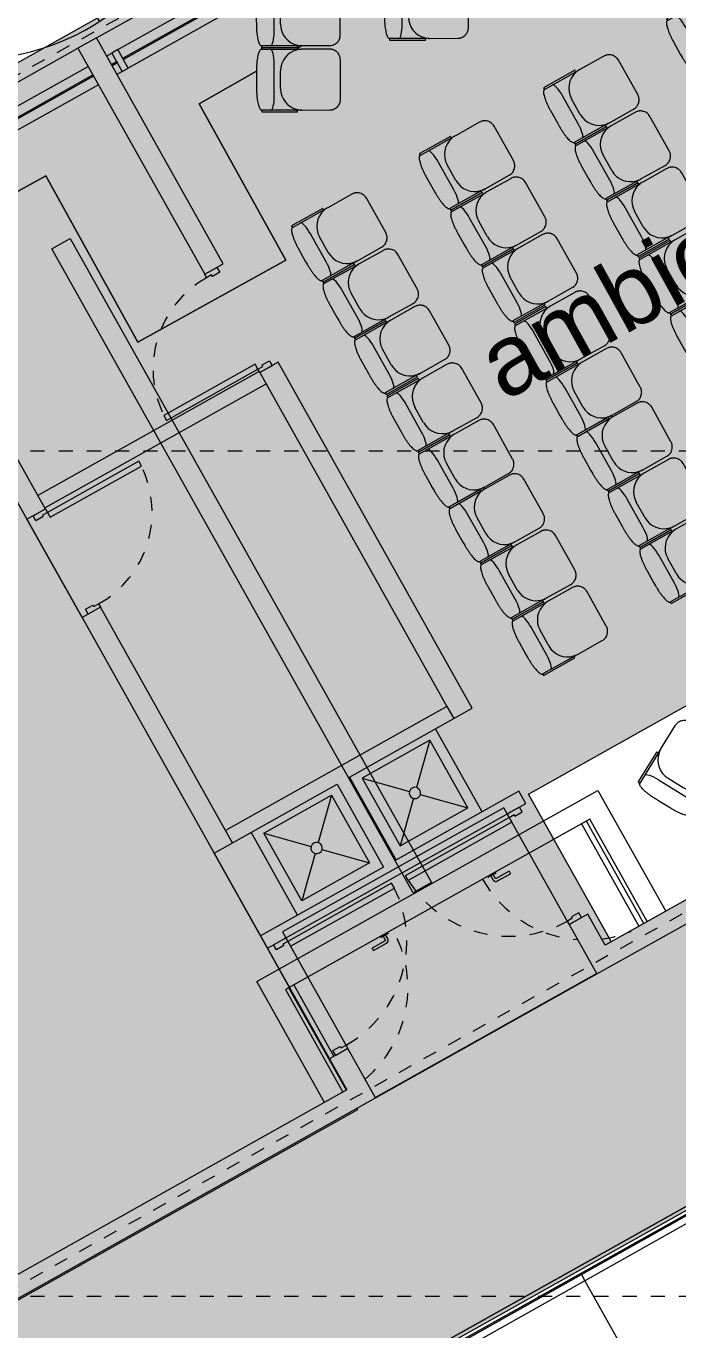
# Model space of a CAD drawing. Header units: metres. Extents: x -16.5 to 80.2, y 17.9 to 114.6.
# Drawn here: x 28.85 to 33.48, y 64.39 to 73.64 of the extents above; entities that cross this region are included whole.
import ezdxf

# ---------------------------------------------------------------- set-up
doc = ezdxf.new("R2010")
doc.units = ezdxf.units.M
doc.linetypes.add('LineaDiscontinua-1_5mm', pattern=[0.003, 0.0015, -0.0015])
doc.linetypes.add('LíneaDeRejilla', pattern=[0.021, 0.012, -0.003, 0.003, -0.003])
for name, color, linetype, lineweight in [('00_URB_HUELLA JARDÍN', 7, 'Continuous', 5), ('00_URB_ZONAS VERDES_NO CTA', 63, 'Continuous', 5), ('A-BRND', 11, 'Continuous', 5), ('A-DETL-3', 151, 'Continuous', 5), ('A-DETL-GENF', 92, 'Continuous', 5), ('A-MURO', 113, 'Continuous', 9), ('A-MURO-ACHU', 111, 'Continuous', 9), ('A-PISO', 51, 'Continuous', 9), ('A-PISO-RAMP', 51, 'Continuous', 5), ('A-PSAJ-ARBOL', 71, 'Continuous', 5), ('A-PUER', 31, 'Continuous', 5), ('A-PUER-MARC', 31, 'Continuous', 5), ('A-TEXT-NOTA', 2, 'Continuous', 5), ('A-VENT-CORT', 52, 'Continuous', 5), ('A-VENT-CORT-MARC', 51, 'Continuous', 5), ('A-WALL', 113, 'Continuous', 18), ('H-HID-APAR', 6, 'Continuous', 5), ('I-MOBI', 30, 'Continuous', 5), ('S-REJI', 1, 'Continuous', 5)]:
    doc.layers.add(name, color=color, linetype=linetype, lineweight=lineweight)
doc.styles.add('Arial_3', font='arial.ttf', dxfattribs={"height": 0.5})

# ---------------------------------------------------------------- blocks, each defined once
blk = doc.blocks.new('Puerta-Batiente-HojaLisa - 900x2200-V4-Nivel 2')
at = {"layer": 'A-PUER'}
for p, q in [((-0.422, -0.9077), (-0.422, -0.075)), ((-0.382, -0.075), (-0.382, -0.6562))]:
    blk.add_line(p, q, dxfattribs=at)
at = {"layer": 'A-PUER', "linetype": 'LineaDiscontinua-1_5mm'}
blk.add_arc((-0.422, -0.075), 0.844, 280.57322, 0, dxfattribs=at)
blk = doc.blocks.new('Manija-Horizontal-SinCerradura - 120-1041475-Nivel 2')
at = {"layer": 'A-PUER'}
for p, q in [((0.12, 0.008), (0.12, 0)), ((0.12, 0.008), (0.18, 0.008)), ((0.124, 0.008), (0.12, 0.008)), ((0.14, 0.038), (0.14, 0.008)), ((0.16, 0.008), (0.16, 0.038)), ((0.27, 0.063), (0.165, 0.063)), ((0.165, 0.043), (0.27, 0.043)), ((0.18, 0.008), (0.176, 0.008)), ((0.18, 0), (0.18, 0.008)), ((0.27, 0.063), (0.27, 0.043))]:
    blk.add_line(p, q, dxfattribs=at)
at = {"layer": 'A-PUER', "flags": 128}
for points in [[(0.165, 0.063), (0.164, 0.063), (0.163, 0.0629), (0.162, 0.0628), (0.161, 0.0627), (0.16, 0.0625), (0.1591, 0.0623), (0.1581, 0.062), (0.1571, 0.0617), (0.1562, 0.0614), (0.1553, 0.061), (0.1544, 0.0606), (0.1535, 0.0602), (0.1526, 0.0597), (0.1517, 0.0592), (0.1509, 0.0586), (0.1501, 0.0581), (0.1493, 0.0574), (0.1485, 0.0568), (0.1478, 0.0561), (0.1471, 0.0554), (0.1464, 0.0547), (0.1457, 0.0539), (0.1451, 0.0531), (0.1445, 0.0523), (0.144, 0.0515), (0.1434, 0.0507), (0.143, 0.0498), (0.1425, 0.0489), (0.1421, 0.048), (0.1417, 0.0471), (0.1414, 0.0461), (0.141, 0.0452), (0.1408, 0.0442), (0.1406, 0.0432), (0.1404, 0.0422), (0.1402, 0.0413), (0.1401, 0.0403), (0.14, 0.0393), (0.14, 0.0383), (0.14, 0.038)], [(0.16, 0.038), (0.16, 0.0382), (0.16, 0.0384), (0.16, 0.0386), (0.1601, 0.0388), (0.1601, 0.039), (0.1601, 0.0392), (0.1602, 0.0394), (0.1603, 0.0396), (0.1603, 0.0398), (0.1604, 0.0399), (0.1605, 0.0401), (0.1606, 0.0403), (0.1607, 0.0405), (0.1608, 0.0407), (0.1609, 0.0408), (0.161, 0.041), (0.1611, 0.0411), (0.1612, 0.0413), (0.1614, 0.0414), (0.1615, 0.0416), (0.1617, 0.0417), (0.1618, 0.0419), (0.162, 0.042), (0.1621, 0.0421), (0.1623, 0.0422), (0.1625, 0.0423), (0.1626, 0.0424), (0.1628, 0.0425), (0.163, 0.0426), (0.1632, 0.0427), (0.1634, 0.0427), (0.1636, 0.0428), (0.1638, 0.0428), (0.164, 0.0429), (0.1642, 0.0429), (0.1643, 0.043), (0.1645, 0.043), (0.1647, 0.043), (0.1649, 0.043), (0.165, 0.043)]]:
    blk.add_lwpolyline(points, dxfattribs=at)
blk = doc.blocks.new('Puerta-Batiente-HojaLisa - 900x2200-V5-Nivel 2')
at = {"layer": 'A-PUER'}
for p, q in [((-0.422, 0.9077), (-0.422, 0.075)), ((-0.382, 0.075), (-0.382, 0.9077))]:
    blk.add_line(p, q, dxfattribs=at)
at = {"layer": 'A-PUER', "linetype": 'LineaDiscontinua-1_5mm'}
for start, end in [(67.9593, 82.76078), (360, 56.35001)]:
    blk.add_arc((-0.422, 0.075), 0.844, start, end, dxfattribs=at)
blk = doc.blocks.new('Manija-Horizontal-SinCerradura - 120-1041476-Nivel 2')
at = {"layer": 'A-PUER'}
for p, q in [((0.12, 0), (0.12, -0.008)), ((0.18, -0.008), (0.18, 0)), ((0.12, -0.008), (0.124, -0.008)), ((0.18, -0.008), (0.12, -0.008)), ((0.14, -0.008), (0.14, -0.038)), ((0.16, -0.038), (0.16, -0.008)), ((0.27, -0.043), (0.165, -0.043)), ((0.165, -0.063), (0.27, -0.063)), ((0.176, -0.008), (0.18, -0.008)), ((0.27, -0.043), (0.27, -0.063))]:
    blk.add_line(p, q, dxfattribs=at)
at = {"layer": 'A-PUER', "flags": 128}
for points in [[(0.14, -0.038), (0.14, -0.039), (0.1401, -0.04), (0.1402, -0.041), (0.1403, -0.042), (0.1405, -0.043), (0.1407, -0.0439), (0.141, -0.0449), (0.1413, -0.0459), (0.1416, -0.0468), (0.142, -0.0477), (0.1424, -0.0486), (0.1428, -0.0495), (0.1433, -0.0504), (0.1438, -0.0513), (0.1444, -0.0521), (0.1449, -0.0529), (0.1456, -0.0537), (0.1462, -0.0545), (0.1469, -0.0552), (0.1476, -0.0559), (0.1483, -0.0566), (0.1491, -0.0573), (0.1499, -0.0579), (0.1507, -0.0585), (0.1515, -0.059), (0.1523, -0.0596), (0.1532, -0.06), (0.1541, -0.0605), (0.155, -0.0609), (0.1559, -0.0613), (0.1569, -0.0616), (0.1578, -0.062), (0.1588, -0.0622), (0.1598, -0.0624), (0.1608, -0.0626), (0.1617, -0.0628), (0.1627, -0.0629), (0.1637, -0.063), (0.1647, -0.063), (0.165, -0.063)], [(0.165, -0.043), (0.1648, -0.043), (0.1646, -0.043), (0.1644, -0.043), (0.1642, -0.0429), (0.164, -0.0429), (0.1638, -0.0429), (0.1636, -0.0428), (0.1634, -0.0427), (0.1632, -0.0427), (0.1631, -0.0426), (0.1629, -0.0425), (0.1627, -0.0424), (0.1625, -0.0423), (0.1623, -0.0422), (0.1622, -0.0421), (0.162, -0.042), (0.1619, -0.0419), (0.1617, -0.0418), (0.1616, -0.0416), (0.1614, -0.0415), (0.1613, -0.0413), (0.1611, -0.0412), (0.161, -0.041), (0.1609, -0.0409), (0.1608, -0.0407), (0.1607, -0.0405), (0.1606, -0.0404), (0.1605, -0.0402), (0.1604, -0.04), (0.1603, -0.0398), (0.1603, -0.0396), (0.1602, -0.0394), (0.1602, -0.0392), (0.1601, -0.039), (0.1601, -0.0388), (0.16, -0.0387), (0.16, -0.0385), (0.16, -0.0383), (0.16, -0.0381), (0.16, -0.038)]]:
    blk.add_lwpolyline(points, dxfattribs=at)
blk = doc.blocks.new('Panel de sistema - Vidrio-10-V8-Nivel 2')
at = {"layer": 'A-VENT-CORT'}
for p, q in [((-0.475, 0.005), (0.2821, 0.005)), ((-0.475, 0.005), (-0.475, -0.005)), ((0.4321, 0.005), (0.475, 0.005)), ((0.475, 0.005), (0.475, -0.005)), ((0.2821, -0.005), (-0.475, -0.005)), ((0.475, -0.005), (0.4321, -0.005))]:
    blk.add_line(p, q, dxfattribs=at)
blk = doc.blocks.new('Panel de sistema - Vidrio-10-1633759-Nivel 2')
at = {"layer": 'A-VENT-CORT'}
for p, q in [((-0.475, 0.005), (0.475, 0.005)), ((-0.475, 0.005), (-0.475, -0.005)), ((0.475, 0.005), (0.475, -0.005)), ((0.475, -0.005), (-0.475, -0.005))]:
    blk.add_line(p, q, dxfattribs=at)
blk = doc.blocks.new('Montante rectangular - 50x150-1633745-Nivel 2')
at = {"layer": 'A-VENT-CORT-MARC'}
for p, q in [((-0.025, -0.075), (-0.025, 0.075)), ((-0.025, 0.075), (0.025, 0.075)), ((0.025, 0.075), (0.025, -0.075)), ((0.025, -0.075), (-0.025, -0.075))]:
    blk.add_line(p, q, dxfattribs=at)
blk = doc.blocks.new('Montante rectangular - 50x150-V57-Nivel 2')
at = {"layer": 'A-VENT-CORT-MARC'}
for p, q in [((32.1207, 74.9409), (32.9493, 75.4055)), ((33.0227, 75.2747), (32.1941, 74.8101))]:
    blk.add_line(p, q, dxfattribs=at)
blk = doc.blocks.new('Montante rectangular - 50x150-V58-Nivel 2')
at = {"layer": 'A-VENT-CORT-MARC'}
for p, q in [((29.423, 73.4282), (29.4604, 73.4491)), ((28.6318, 72.9845), (29.2922, 73.3548)), ((29.5338, 73.3183), (29.4964, 73.2973)), ((29.3656, 73.2239), (28.7052, 72.8536))]:
    blk.add_line(p, q, dxfattribs=at)
blk = doc.blocks.new('M_Seating-Auditorium - 457 x 610mm-1699441-Nivel 2')
at = {"layer": 'I-MOBI'}
for p, q in [((0.3004, 0.4947), (0.021, 0.4947)), ((-0.0552, 0.4188), (-0.0552, 0.2222)), ((0.3766, 0.2222), (0.3766, 0.4188)), ((-0.0517, 0.1899), (-0.0679, 0.1899)), ((-0.0679, 0.1899), (-0.0679, -0.0649)), ((-0.0552, -0.0641), (-0.0552, 0.2153)), ((0.3893, 0.1899), (0.3731, 0.1899)), ((0.3766, 0.2153), (0.3766, -0.0641)), ((0.3893, -0.0647), (0.3893, 0.1899)), ((0.275, 0.0249), (0.0464, 0.0249)), ((0.2242, 0.0703), (0.0972, 0.0703)), ((-0.0679, -0.0649), (-0.0551, -0.0649)), ((0.3766, -0.0647), (0.3893, -0.0647)), ((0.0972, -0.1011), (0.1972, -0.1011)), ((0.1972, -0.1011), (0.2242, -0.1007))]:
    blk.add_line(p, q, dxfattribs=at)
for centre, major_axis, ratio, start_param, end_param in [((0.0972, 0.2222), (-0.1524, 0), 0.996195, 0.209748, 1.570796), ((0.2242, 0.2222), (0.1524, 0), 0.996195, 4.712389, 6.067787), ((0.0464, 0.0009), (0.1016, 0), 0.236052, 1.570796, 3.141593), ((0.275, 0.0009), (0.1016, 0), 0.236052, 0, 1.570796)]:
    blk.add_ellipse(centre, major_axis=major_axis, ratio=ratio, start_param=start_param, end_param=end_param, dxfattribs=at)
for points, knots in [([(0.021, 0.4947), (0.0152, 0.4947), (0.0068, 0.4937), (-0.0042, 0.4906), (-0.0147, 0.4862), (-0.0269, 0.4786), (-0.0365, 0.469), (-0.0424, 0.461), (-0.0458, 0.4555), (-0.0486, 0.4498), (-0.051, 0.4439), (-0.0529, 0.4377), (-0.0546, 0.4295), (-0.0552, 0.4231), (-0.0552, 0.4188)], [0, 0, 0, 0, 0.142857, 0.214286, 0.285714, 0.428571, 0.571429, 0.625, 0.678571, 0.732143, 0.785714, 0.839286, 0.892857, 1, 1, 1, 1]), ([(0.3766, 0.4188), (0.3766, 0.4245), (0.3757, 0.4329), (0.3725, 0.4439), (0.3681, 0.4544), (0.3605, 0.4665), (0.3509, 0.4761), (0.3428, 0.4819), (0.3373, 0.4853), (0.3316, 0.4881), (0.3256, 0.4905), (0.3195, 0.4924), (0.3112, 0.4941), (0.3048, 0.4947), (0.3004, 0.4947)], [0, 0, 0, 0, 0.142857, 0.214286, 0.285714, 0.428571, 0.571429, 0.625, 0.678571, 0.732143, 0.785714, 0.839286, 0.892857, 1, 1, 1, 1]), ([(0.2242, -0.1007), (0.2322, -0.1007), (0.2481, -0.1004), (0.2715, -0.0991), (0.2937, -0.0969), (0.321, -0.093), (0.3495, -0.0863), (0.3678, -0.0778), (0.3753, -0.0704), (0.3766, -0.0666), (0.3766, -0.0647)], [0, 0, 0, 0, 0.1, 0.2, 0.3, 0.4, 0.6, 0.8, 0.9, 1, 1, 1, 1])]:
    blk.add_open_spline(points, degree=3, knots=knots, dxfattribs=at)
for points in [[(-0.0552, 0.2222), (-0.0552, 0.2167), (-0.0546, 0.2059), (-0.0528, 0.1952), (-0.0517, 0.1899)], [(0.3731, 0.1899), (0.3743, 0.1952), (0.376, 0.2059), (0.3766, 0.2167), (0.3766, 0.2222)], [(-0.0551, -0.0649), (-0.0551, -0.0668), (-0.0539, -0.0705), (-0.0483, -0.0761), (-0.0391, -0.0814), (-0.0265, -0.0863), (-0.0109, -0.0906), (0.0073, -0.0943), (0.0278, -0.0973), (0.05, -0.0995), (0.0733, -0.1008), (0.0892, -0.1011), (0.0972, -0.1011)]]:
    blk.add_open_spline(points, degree=3, dxfattribs=at)
blk = doc.blocks.new('M_Seating-Auditorium - 457 x 610mm-V64-Nivel 2')
at = {"layer": 'I-MOBI'}
for p, q in [((0.3004, 0.4947), (0.021, 0.4947)), ((-0.0552, 0.4188), (-0.0552, 0.2222)), ((0.3766, 0.2222), (0.3766, 0.4188)), ((-0.0517, 0.1899), (-0.0679, 0.1899)), ((-0.0679, 0.1899), (-0.0679, -0.0649)), ((-0.0552, -0.0641), (-0.0552, 0.2153)), ((0.3893, 0.1899), (0.3731, 0.1899)), ((0.3766, 0.2153), (0.3766, -0.0641)), ((0.3893, -0.0647), (0.3893, 0.1899)), ((0.275, 0.0249), (0.0464, 0.0249)), ((0.2242, 0.0703), (0.0972, 0.0703)), ((-0.0679, -0.0649), (-0.0551, -0.0649)), ((0.3766, -0.0647), (0.3893, -0.0647)), ((0.0972, -0.1011), (0.1972, -0.1011)), ((0.1972, -0.1011), (0.2242, -0.1007))]:
    blk.add_line(p, q, dxfattribs=at)
for centre, major_axis, ratio, start_param, end_param in [((0.0972, 0.2222), (-0.1524, 0), 0.996195, 0.209748, 1.570796), ((0.2242, 0.2222), (0.1524, 0), 0.996195, 4.712389, 6.067787), ((0.0464, 0.0009), (0.1016, 0), 0.236052, 1.570796, 3.141593), ((0.275, 0.0009), (0.1016, 0), 0.236052, 0, 1.570796)]:
    blk.add_ellipse(centre, major_axis=major_axis, ratio=ratio, start_param=start_param, end_param=end_param, dxfattribs=at)
for points, knots in [([(0.021, 0.4947), (0.0152, 0.4947), (0.0068, 0.4937), (-0.0042, 0.4906), (-0.0147, 0.4862), (-0.0269, 0.4786), (-0.0365, 0.469), (-0.0424, 0.461), (-0.0458, 0.4555), (-0.0486, 0.4498), (-0.051, 0.4439), (-0.0529, 0.4377), (-0.0546, 0.4295), (-0.0552, 0.4231), (-0.0552, 0.4188)], [0, 0, 0, 0, 0.142857, 0.214286, 0.285714, 0.428571, 0.571429, 0.625, 0.678571, 0.732143, 0.785714, 0.839286, 0.892857, 1, 1, 1, 1]), ([(0.3766, 0.4188), (0.3766, 0.4245), (0.3757, 0.4329), (0.3725, 0.4439), (0.3681, 0.4544), (0.3605, 0.4665), (0.3509, 0.4761), (0.3428, 0.4819), (0.3373, 0.4853), (0.3316, 0.4881), (0.3256, 0.4905), (0.3195, 0.4924), (0.3112, 0.4941), (0.3048, 0.4947), (0.3004, 0.4947)], [0, 0, 0, 0, 0.142857, 0.214286, 0.285714, 0.428571, 0.571429, 0.625, 0.678571, 0.732143, 0.785714, 0.839286, 0.892857, 1, 1, 1, 1]), ([(-0.0532, -0.0705), (-0.052, -0.0724), (-0.0483, -0.0761), (-0.0391, -0.0814), (-0.0265, -0.0863), (-0.0109, -0.0906), (0.0073, -0.0943), (0.0278, -0.0973), (0.05, -0.0995), (0.0733, -0.1008), (0.0892, -0.1011), (0.0972, -0.1011)], [0.1000269, 0.1000269, 0.1000269, 0.1000269, 0.2, 0.3, 0.4, 0.5, 0.6, 0.7, 0.8, 0.9, 1, 1, 1, 1]), ([(0.2242, -0.1007), (0.2322, -0.1007), (0.2481, -0.1004), (0.2715, -0.0991), (0.2937, -0.0969), (0.321, -0.093), (0.3495, -0.0863), (0.3678, -0.0778), (0.3753, -0.0704), (0.3766, -0.0666), (0.3766, -0.0647)], [0, 0, 0, 0, 0.1, 0.2, 0.3, 0.4, 0.6, 0.8, 0.9, 1, 1, 1, 1])]:
    blk.add_open_spline(points, degree=3, knots=knots, dxfattribs=at)
for points in [[(-0.0552, 0.2222), (-0.0552, 0.2167), (-0.0546, 0.2059), (-0.0528, 0.1952), (-0.0517, 0.1899)], [(0.3731, 0.1899), (0.3743, 0.1952), (0.376, 0.2059), (0.3766, 0.2167), (0.3766, 0.2222)], [(-0.0551, -0.0649), (-0.0551, -0.0668), (-0.0545, -0.0687), (-0.0532, -0.0705)]]:
    blk.add_open_spline(points, degree=3, dxfattribs=at)
blk = doc.blocks.new('M_Seating-Auditorium - 457 x 610mm-V65-Nivel 2')
at = {"layer": 'I-MOBI'}
for p, q in [((0.3004, 0.4947), (0.021, 0.4947)), ((-0.0552, 0.4188), (-0.0552, 0.2222)), ((0.3766, 0.2222), (0.3766, 0.4188)), ((-0.0517, 0.1899), (-0.0679, 0.1899)), ((-0.0679, 0.1899), (-0.0679, 0.0674)), ((-0.0552, 0.0446), (-0.0552, 0.2153)), ((0.3893, 0.1899), (0.3731, 0.1899)), ((0.3766, 0.2153), (0.3766, -0.0641)), ((0.3893, -0.0647), (0.3893, 0.1899)), ((0.275, 0.0249), (0.0464, 0.0249)), ((0.2242, 0.0703), (0.0972, 0.0703)), ((0.3766, -0.0647), (0.3893, -0.0647)), ((0.0972, -0.1011), (0.1972, -0.1011)), ((0.1972, -0.1011), (0.2242, -0.1007))]:
    blk.add_line(p, q, dxfattribs=at)
for centre, major_axis, ratio, start_param, end_param in [((0.0972, 0.2222), (-0.1524, 0), 0.996195, 0.209748, 1.570796), ((0.2242, 0.2222), (0.1524, 0), 0.996195, 4.712389, 6.067787), ((0.0464, 0.0009), (0.1016, 0), 0.236052, 1.570796, 2.567619), ((0.275, 0.0009), (0.1016, 0), 0.236052, 0, 1.570796)]:
    blk.add_ellipse(centre, major_axis=major_axis, ratio=ratio, start_param=start_param, end_param=end_param, dxfattribs=at)
for points, knots in [([(0.021, 0.4947), (0.0152, 0.4947), (0.0068, 0.4937), (-0.0042, 0.4906), (-0.0147, 0.4862), (-0.0269, 0.4786), (-0.0365, 0.469), (-0.0424, 0.461), (-0.0458, 0.4555), (-0.0486, 0.4498), (-0.051, 0.4439), (-0.0529, 0.4377), (-0.0546, 0.4295), (-0.0552, 0.4231), (-0.0552, 0.4188)], [0, 0, 0, 0, 0.142857, 0.214286, 0.285714, 0.428571, 0.571429, 0.625, 0.678571, 0.732143, 0.785714, 0.839286, 0.892857, 1, 1, 1, 1]), ([(0.3766, 0.4188), (0.3766, 0.4245), (0.3757, 0.4329), (0.3725, 0.4439), (0.3681, 0.4544), (0.3605, 0.4665), (0.3509, 0.4761), (0.3428, 0.4819), (0.3373, 0.4853), (0.3316, 0.4881), (0.3256, 0.4905), (0.3195, 0.4924), (0.3112, 0.4941), (0.3048, 0.4947), (0.3004, 0.4947)], [0, 0, 0, 0, 0.142857, 0.214286, 0.285714, 0.428571, 0.571429, 0.625, 0.678571, 0.732143, 0.785714, 0.839286, 0.892857, 1, 1, 1, 1]), ([(0.2242, -0.1007), (0.2322, -0.1007), (0.2481, -0.1004), (0.2715, -0.0991), (0.2937, -0.0969), (0.321, -0.093), (0.3495, -0.0863), (0.3678, -0.0778), (0.3753, -0.0704), (0.3766, -0.0666), (0.3766, -0.0647)], [0, 0, 0, 0, 0.1, 0.2, 0.3, 0.4, 0.6, 0.8, 0.9, 1, 1, 1, 1]), ([(0.0233, -0.0965), (0.0249, -0.0968), (0.0335, -0.0978), (0.05, -0.0995), (0.0733, -0.1008), (0.0892, -0.1011), (0.0972, -0.1011)], [0.6773061, 0.6773061, 0.6773061, 0.6773061, 0.7, 0.8, 0.9, 1, 1, 1, 1])]:
    blk.add_open_spline(points, degree=3, knots=knots, dxfattribs=at)
for points in [[(-0.0552, 0.2222), (-0.0552, 0.2167), (-0.0546, 0.2059), (-0.0528, 0.1952), (-0.0517, 0.1899)], [(0.3731, 0.1899), (0.3743, 0.1952), (0.376, 0.2059), (0.3766, 0.2167), (0.3766, 0.2222)]]:
    blk.add_open_spline(points, degree=3, dxfattribs=at)
blk = doc.blocks.new('M_Seating-Auditorium - 457 x 610mm-1736665-Nivel 2')
at = {"layer": 'I-MOBI'}
for p, q in [((0.0972, 0.1011), (0.1972, 0.1011)), ((0.1972, 0.1011), (0.2242, 0.1007)), ((-0.0679, 0.0649), (-0.0551, 0.0649)), ((-0.0679, -0.1899), (-0.0679, 0.0649)), ((-0.0552, 0.0641), (-0.0552, -0.2153)), ((0.3766, 0.0647), (0.3893, 0.0647)), ((0.3766, -0.2153), (0.3766, 0.0641)), ((0.3893, 0.0647), (0.3893, -0.1899)), ((0.275, -0.0249), (0.0464, -0.0249)), ((0.2242, -0.0703), (0.0972, -0.0703)), ((-0.0517, -0.1899), (-0.0679, -0.1899)), ((-0.0552, -0.4188), (-0.0552, -0.2222)), ((0.3893, -0.1899), (0.3731, -0.1899)), ((0.3766, -0.2222), (0.3766, -0.4188)), ((0.3004, -0.4947), (0.021, -0.4947))]:
    blk.add_line(p, q, dxfattribs=at)
for centre, major_axis, ratio, start_param, end_param in [((0.0464, -0.0009), (-0.1016, 0), 0.236052, 0, 1.570796), ((0.0972, -0.2222), (0.1524, 0), 0.996195, 1.570796, 2.931845), ((0.2242, -0.2222), (0.1524, 0), 0.996195, 0.215398, 1.570796), ((0.275, -0.0009), (-0.1016, 0), 0.236052, 1.570796, 3.141593)]:
    blk.add_ellipse(centre, major_axis=major_axis, ratio=ratio, start_param=start_param, end_param=end_param, dxfattribs=at)
for points, knots in [([(-0.0551, 0.0649), (-0.0551, 0.0668), (-0.0539, 0.0705), (-0.0464, 0.078), (-0.0281, 0.0865), (0.0005, 0.0933), (0.0278, 0.0973), (0.05, 0.0995), (0.0733, 0.1008), (0.0892, 0.1011), (0.0972, 0.1011)], [-1, -1, -1, -1, -0.9, -0.8, -0.6, -0.4, -0.3, -0.2, -0.1, 0, 0, 0, 0]), ([(0.021, -0.4947), (0.0167, -0.4947), (0.0103, -0.4941), (0.002, -0.4924), (-0.0042, -0.4905), (-0.0102, -0.4881), (-0.0158, -0.4853), (-0.0214, -0.4819), (-0.0294, -0.4761), (-0.0391, -0.4665), (-0.0467, -0.4544), (-0.051, -0.4439), (-0.0542, -0.4329), (-0.0552, -0.4245), (-0.0552, -0.4188)], [-1, -1, -1, -1, -0.892857, -0.839286, -0.785714, -0.732143, -0.678571, -0.625, -0.571429, -0.428571, -0.285714, -0.214286, -0.142857, 0, 0, 0, 0]), ([(0.3766, -0.4188), (0.3766, -0.4231), (0.3761, -0.4295), (0.3743, -0.4377), (0.3724, -0.4439), (0.3701, -0.4498), (0.3672, -0.4555), (0.3638, -0.461), (0.358, -0.469), (0.3483, -0.4786), (0.3362, -0.4862), (0.3256, -0.4906), (0.3147, -0.4937), (0.3062, -0.4947), (0.3004, -0.4947)], [-1, -1, -1, -1, -0.892857, -0.839286, -0.785714, -0.732143, -0.678571, -0.625, -0.571429, -0.428571, -0.285714, -0.214286, -0.142857, 0, 0, 0, 0])]:
    blk.add_open_spline(points, degree=3, knots=knots, dxfattribs=at)
for points in [[(0.2242, 0.1007), (0.2322, 0.1007), (0.2481, 0.1004), (0.2715, 0.0991), (0.2937, 0.0969), (0.3141, 0.094), (0.3324, 0.0903), (0.348, 0.086), (0.3605, 0.0812), (0.3697, 0.0759), (0.3753, 0.0704), (0.3766, 0.0666), (0.3766, 0.0647)], [(-0.0552, -0.2222), (-0.0552, -0.2167), (-0.0546, -0.2059), (-0.0528, -0.1952), (-0.0517, -0.1899)], [(0.3731, -0.1899), (0.3743, -0.1952), (0.376, -0.2059), (0.3766, -0.2167), (0.3766, -0.2222)]]:
    blk.add_open_spline(points, degree=3, dxfattribs=at)
blk = doc.blocks.new('DISPOSICIÓN URBANA JARDIN_dwg-1215257-Nivel 2')
at = {"layer": '00_URB_HUELLA JARDÍN', "color": 253}
blk.add_line((61.7483, 97.9718), (61.7304, 97.9409), dxfattribs=at)
at = {"layer": '00_URB_HUELLA JARDÍN', "color": 253, "flags": 128}
blk.add_lwpolyline([(61.5632, 97.6518), (61.3299, 97.2484), (62.4226, 96.6011), (61.811, 95.5687), (60.6495, 96.2567), (60.0588, 95.2596)], dxfattribs=at)
at = {"layer": '00_URB_ZONAS VERDES_NO CTA', "color": 254}
blk.add_line((61.7304, 97.9409), (61.7483, 97.9718), dxfattribs=at)
at = {"layer": '00_URB_ZONAS VERDES_NO CTA', "color": 254, "flags": 128}
blk.add_lwpolyline([(60.0588, 95.2596), (60.6495, 96.2567), (61.811, 95.5687), (62.4226, 96.6011), (61.3299, 97.2484), (61.5632, 97.6518)], dxfattribs=at)
blk = doc.blocks.new('Top Rail Type - Top Rail_Internal_-1126757-Nivel 2')
at = {"layer": 'A-BRND'}
for p, q in [((19.8896, 57.6169), (47.9623, 73.3526)), ((47.9431, 73.2846), (20.0811, 57.6669))]:
    blk.add_line(p, q, dxfattribs=at)
blk = doc.blocks.new('Top Rail Type - Top Rail_Internal_-V84-Nivel 2')
at = {"layer": 'A-BRND'}
for p, q in [((47.9623, 73.3526), (19.8896, 57.6169)), ((47.9431, 73.2846), (20.0811, 57.6669))]:
    blk.add_line(p, q, dxfattribs=at)
blk = doc.blocks.new('Puerta-Batiente-HojaLisa - 900x2200-V88-Nivel 2')
at = {"layer": 'A-PUER'}
for p, q in [((-0.382, 0.919), (-0.422, 0.919)), ((-0.422, 0.919), (-0.422, 0.075)), ((-0.382, 0.075), (-0.382, 0.919)), ((-0.422, 0.075), (-0.382, 0.075))]:
    blk.add_line(p, q, dxfattribs=at)
at = {"layer": 'A-PUER', "linetype": 'LineaDiscontinua-1_5mm'}
blk.add_arc((-0.422, 0.075), 0.844, 360, 87.28354, dxfattribs=at)
at = {"layer": 'A-PUER-MARC', "lineweight": 9}
for p, q in [((-0.45, -0.025), (-0.45, 0.075)), ((-0.45, 0.075), (-0.422, 0.075)), ((-0.422, 0.075), (-0.422, 0.035)), ((-0.422, 0.035), (-0.41, 0.035)), ((-0.41, 0.035), (-0.41, -0.025)), ((0.41, 0.035), (0.422, 0.035)), ((0.41, -0.025), (0.41, 0.035)), ((0.422, 0.035), (0.422, 0.075)), ((0.422, 0.075), (0.45, 0.075)), ((0.45, 0.075), (0.45, -0.025)), ((-0.41, -0.025), (-0.45, -0.025)), ((0.45, -0.025), (0.41, -0.025))]:
    blk.add_line(p, q, dxfattribs=at)
blk = doc.blocks.new('Puerta-Batiente-HojaLisa - 900x2200-V89-Nivel 2')
at = {"layer": 'A-PUER'}
for p, q in [((-0.422, -0.919), (-0.422, -0.075)), ((-0.422, -0.075), (-0.382, -0.075)), ((-0.382, -0.075), (-0.382, -0.919)), ((-0.382, -0.919), (-0.422, -0.919))]:
    blk.add_line(p, q, dxfattribs=at)
at = {"layer": 'A-PUER', "linetype": 'LineaDiscontinua-1_5mm'}
blk.add_arc((-0.422, -0.075), 0.844, 272.71646, 0, dxfattribs=at)
at = {"layer": 'A-PUER-MARC', "lineweight": 9}
for p, q in [((-0.41, 0.025), (-0.45, 0.025)), ((-0.45, 0.025), (-0.45, -0.075)), ((-0.41, -0.035), (-0.41, 0.025)), ((0.45, 0.025), (0.41, 0.025)), ((0.41, 0.025), (0.41, -0.035)), ((0.45, -0.075), (0.45, 0.025)), ((-0.45, -0.075), (-0.422, -0.075)), ((-0.422, -0.075), (-0.422, -0.035)), ((-0.422, -0.035), (-0.41, -0.035)), ((0.41, -0.035), (0.422, -0.035)), ((0.422, -0.035), (0.422, -0.075)), ((0.422, -0.075), (0.45, -0.075))]:
    blk.add_line(p, q, dxfattribs=at)
blk = doc.blocks.new('Puerta-Batiente-HojaLisa - 800x2200-V90-Nivel 2')
at = {"layer": 'A-PUER'}
for p, q in [((-0.332, 0.819), (-0.372, 0.819)), ((-0.372, 0.819), (-0.372, 0.075)), ((-0.332, 0.075), (-0.332, 0.819)), ((-0.372, 0.075), (-0.332, 0.075))]:
    blk.add_line(p, q, dxfattribs=at)
at = {"layer": 'A-PUER', "linetype": 'LineaDiscontinua-1_5mm'}
blk.add_arc((-0.372, 0.075), 0.744, 360, 86.9181, dxfattribs=at)
at = {"layer": 'A-PUER-MARC', "lineweight": 9}
for p, q in [((-0.4, -0.025), (-0.4, 0.075)), ((-0.4, 0.075), (-0.372, 0.075)), ((-0.372, 0.075), (-0.372, 0.035)), ((-0.372, 0.035), (-0.36, 0.035)), ((-0.36, 0.035), (-0.36, -0.025)), ((0.36, 0.035), (0.372, 0.035)), ((0.36, -0.025), (0.36, 0.035)), ((0.372, 0.035), (0.372, 0.075)), ((0.372, 0.075), (0.4, 0.075)), ((0.4, 0.075), (0.4, -0.025)), ((-0.36, -0.025), (-0.4, -0.025)), ((0.4, -0.025), (0.36, -0.025))]:
    blk.add_line(p, q, dxfattribs=at)
blk = doc.blocks.new('M_RPC Tree - Deciduous - Scarlet Oak - 6 mts-V99-Nivel 2')
at = {"layer": 'A-PSAJ-ARBOL'}
for q in [(-0.2391, 1.6695), (-0.5395, 1.5979), (0.6341, 1.5628), (-0.8483, 1.4577), (1.0322, 1.3338), (-1.3227, 1.0464), (-1.4088, 0.9271), (1.5855, 0.5751), (1.6727, 0.2154), (-1.6152, -0.4853), (-1.2773, -1.1013), (-1.1555, -1.2285), (-0.2396, -1.6694), (0.9105, -1.4196), (1.1293, -1.2526), (1.5873, -0.5699)]:
    blk.add_line((0, 0), q, dxfattribs=at)
for start, end in [(360, 180), (180, 360)]:
    blk.add_arc((0, 0), 1.6865, start, end, dxfattribs=at)
blk = doc.blocks.new('M_Shower Stall-2D - Poceta aseol-2D 70_70-V138-Nivel 2')
at = {"layer": 'H-HID-APAR'}
for p, q in [((0, 0), (0, 0.6748)), ((0.075, 0.625), (0.3211, 0.3789)), ((0.075, 0.075), (0.075, 0.625)), ((0.075, 0.625), (0.625, 0.625)), ((0.625, 0.625), (0.3789, 0.3789)), ((0.625, 0.625), (0.625, 0.075)), ((0.3224, 0.3224), (0.075, 0.075)), ((0.3776, 0.3224), (0.625, 0.075)), ((0.625, 0.075), (0.075, 0.075))]:
    blk.add_line(p, q, dxfattribs=at)
for start, end in [(360, 180), (180, 360)]:
    blk.add_arc((0.35, 0.35), 0.04, start, end, dxfattribs=at)
blk = doc.blocks.new('M_Shower Stall-2D - Poceta aseol-2D 70_70-V139-Nivel 2')
at = {"layer": 'H-HID-APAR'}
for p, q in [((0, 0), (0, -0.6748)), ((0.7, -0.6749), (0.7, 0)), ((0.3224, -0.3224), (0.075, -0.075)), ((0.625, -0.075), (0.075, -0.075)), ((0.075, -0.075), (0.075, -0.625)), ((0.3776, -0.3224), (0.625, -0.075)), ((0.625, -0.625), (0.625, -0.075)), ((0.075, -0.625), (0.3211, -0.3789)), ((0.625, -0.625), (0.3789, -0.3789)), ((0.075, -0.625), (0.625, -0.625))]:
    blk.add_line(p, q, dxfattribs=at)
for start, end in [(0, 180), (180, 0)]:
    blk.add_arc((0.35, -0.35), 0.04, start, end, dxfattribs=at)
blk = doc.blocks.new('Top Rail Type - Top Rail_Internal_-1746581-Nivel 2')
at = {"layer": 'A-BRND'}
for p, q in [((32.7916, 64.7804), (37.15, 67.2308)), ((37.1745, 67.1872), (32.8161, 64.7368)), ((31.7456, 64.1923), (32.7916, 64.7804)), ((32.7916, 64.7804), (32.8161, 64.7368)), ((32.8161, 64.7368), (31.7701, 64.1488))]:
    blk.add_line(p, q, dxfattribs=at)
blk = doc.blocks.new('Top Rail Type - Top Rail_Internal_-V141-Nivel 2')
at = {"layer": 'A-BRND'}
for p, q in [((37.15, 67.2308), (32.7916, 64.7804)), ((37.1745, 67.1872), (32.8161, 64.7368)), ((32.7916, 64.7804), (31.7456, 64.1923)), ((32.8161, 64.7368), (31.7701, 64.1488))]:
    blk.add_line(p, q, dxfattribs=at)

msp = doc.modelspace()

# ---------------------------------------------------------------- hatches: boundary and pattern name
at = {"layer": 'A-DETL-GENF'}
h = msp.add_hatch(color=254, dxfattribs=at)
h.paths.add_polyline_path([(2.2039, 47.6436), (8.542, 51.1964), (9.2159, 49.994), (10.8351, 50.9017), (10.8351, 52.4818), (16.9634, 55.9169), (17.3662, 55.9154), (17.3663, 54.6169), (19.1662, 54.6169), (19.1681, 55.9169), (29.6162, 55.9158), (29.6166, 54.6169), (31.4162, 54.6169), (31.4177, 55.9169), (47.3615, 55.9158), (47.3616, 54.6169), (49.1615, 54.6169), (49.1615, 55.9169), (51.039, 55.9171), (51.0366, 72.1527), (49.7086, 74.5218), (54.2865, 77.0957), (54.2865, 80.6577), (53.939, 80.463), (53.9265, 80.4853), (53.1644, 80.0453), (53.1644, 80.0453), (53.1471, 80.0353), (53.154, 80.0229), (52.1102, 79.4367), (51.7469, 79.2269), (49.8147, 82.674), (48.739, 82.0686), (51.4108, 77.3164), (51.3995, 77.3099), (51.4108, 77.2898), (49.8237, 76.4001), (48.2224, 75.4756), (48.211, 75.4961), (42.0177, 72.0245), (42.0423, 71.9805), (41.9115, 71.9072), (41.8868, 71.9512), (31.2011, 65.9612), (31.2059, 65.9526), (28.4843, 64.427), (28.4662, 64.4594), (21.8377, 60.7437), (21.8607, 60.7028), (19.1565, 59.1871), (19.1335, 59.228), (19.1219, 59.2218), (18.4977, 60.3327), (17.1569, 59.5803), (17.7921, 58.4449), (8.6765, 53.3352), (8.04, 54.4707), (6.4699, 53.5905), (7.1063, 52.4551), (2.5119, 49.8804), (2.5085, 49.8865), (2.4976, 49.8804), (-0.1047, 54.5229), (-0.8872, 54.0843), (-0.8745, 54.0617), (-1.1446, 53.9103), (-0.7032, 53.126), (-0.6967, 53.1296), (0.1168, 51.6783), (0.1128, 51.676), (0.5543, 50.8917), (0.5569, 50.8932), (1.4566, 49.2882), (1.3237, 49.2137), (2.197, 47.6558)], flags=0)
h.paths.add_polyline_path([(44.0365, 57.7169), (20.1191, 57.7169), (47.9523, 73.3171), (49.2262, 71.0513), (49.1615, 71.0149), (49.1614, 57.7169), (44.0391, 57.7169)], flags=0)
h.paths.add_polyline_path([(43.6888, 73.1332), (45.2153, 73.9889), (44.6286, 75.0357), (43.102, 74.18), (43.6644, 73.1767)], flags=0)
h = msp.add_hatch(color=7, dxfattribs=at)
h.paths.add_polyline_path([(31.332, 66.0347), (32.9021, 66.9148), (32.7058, 67.265), (32.8366, 67.3384), (32.9596, 67.119), (33.0031, 67.1434), (32.4163, 68.1901), (33.9865, 69.0703), (34.5732, 68.0235), (37.3211, 69.5638), (33.7341, 75.963), (33.8649, 76.0364), (37.452, 69.6372), (39.9841, 71.0566), (40.059, 70.9266), (41.8868, 71.9512), (41.7029, 72.2794), (41.8337, 72.3527), (42.0177, 72.0245), (43.5878, 72.9046), (43.4038, 73.2328), (43.5347, 73.3062), (43.6453, 73.1088), (43.6888, 73.1332), (43.102, 74.18), (44.6722, 75.0601), (45.2589, 74.0133), (48.0068, 75.5536), (44.476, 81.8571), (44.4734, 81.8571), (44.4129, 81.965), (44.1512, 81.8183), (44.0772, 81.9489), (38.1593, 78.6316), (38.1619, 78.6218), (38.1168, 78.5967), (38.1143, 78.6063), (27.4605, 72.6344), (27.5192, 72.5298), (27.6501, 72.6031), (28.9892, 70.2141), (28.8584, 70.1408), (29.2495, 69.4429), (29.3804, 69.5163), (30.3167, 67.8458), (30.1859, 67.7724), (31.0048, 66.3115), (31.1356, 66.3849), (31.3187, 66.0583)], flags=0)
h.paths.add_polyline_path([(31.8869, 68.7259), (30.5105, 71.1815), (30.6413, 71.2548), (32.0177, 68.7993)], flags=0)
h.paths.add_polyline_path([(30.1193, 71.8793), (29.2202, 73.4833), (29.351, 73.5566), (30.2501, 71.9527), (30.2065, 71.9282)], flags=0)
h.paths.add_polyline_path([(40.8716, 73.7623), (39.4903, 76.2266), (39.6211, 76.2999), (41.0025, 73.8356), (40.9536, 73.8082)], flags=0)
h.paths.add_polyline_path([(42.5726, 74.7158), (41.6362, 76.3862), (41.7671, 76.4596), (42.7035, 74.7891), (42.6835, 74.7779)], flags=0)
h.paths.add_polyline_path([(39.0991, 76.9244), (38.2097, 78.5111), (38.3407, 78.5841), (39.2299, 76.9978), (39.1427, 76.9489)], flags=0)
h.paths.add_polyline_path([(41.2451, 77.0841), (39.913, 79.4604), (40.0441, 79.5334), (41.3759, 77.1574), (41.2607, 77.0928)], flags=0)
h.paths.add_polyline_path([(44.6198, 81.8002), (44.6635, 81.8247), (44.6488, 81.8508), (44.6051, 81.8263), (44.6193, 81.8011)], flags=0)
msp.add_hatch(color=61, dxfattribs=at).paths.add_polyline_path([(28.4843, 64.427), (31.2059, 65.9526), (31.2011, 65.9613), (28.5842, 64.4944), (28.5109, 64.6253), (31.1277, 66.0922), (27.4605, 72.6344), (24.7389, 71.1086), (28.4795, 64.4356)], flags=0)
at = {"layer": 'A-MURO-ACHU'}
h = msp.add_hatch(color=256, dxfattribs=at)
h.paths.add_polyline_path([(31.8869, 68.7259), (32.0177, 68.7993), (30.6413, 71.2548), (30.5105, 71.1815), (31.8458, 68.7993)], flags=0)
h.paths.add_polyline_path([(30.1193, 71.8793), (30.2501, 71.9527), (29.351, 73.5566), (29.2202, 73.4833), (30.0692, 71.9686)], flags=0)
h = msp.add_hatch(color=256, dxfattribs=at)
h.paths.add_polyline_path([(30.1859, 67.7724), (30.3167, 67.8458), (29.3804, 69.5163), (29.2495, 69.4429), (30.0068, 68.092)], flags=0)
h.paths.add_polyline_path([(28.8584, 70.1408), (28.9892, 70.2141), (27.6501, 72.6031), (27.5192, 72.5298), (28.6211, 70.564)], flags=0)
for points in [[(32.9021, 66.9148), (40.0575, 70.9257), (39.9841, 71.0566), (32.8288, 67.0457)], [(32.8288, 67.0457), (32.9596, 67.119), (32.8366, 67.3384), (32.7058, 67.265), (32.8018, 67.0937)], [(31.2011, 65.9613), (31.332, 66.0347), (31.1356, 66.3849), (31.0048, 66.3115), (31.16, 66.0347)], [(28.5842, 64.4944), (31.2011, 65.9613), (31.1278, 66.0922), (28.5109, 64.6253)]]:
    msp.add_hatch(color=256, dxfattribs=at).paths.add_polyline_path(points, flags=0)

# ---------------------------------------------------------------- linework, layer by layer
at = {"layer": 'A-DETL-3'}
for p, q in [((26.6845, 61.3971), (47.9516, 73.3183)), ((29.2495, 69.4429), (28.8583, 70.1408)), ((28.8584, 70.1408), (29.2495, 69.4429)), ((32.4163, 68.1901), (33.9865, 69.0703)), ((33.0031, 67.1434), (32.4163, 68.1901)), ((32.242, 68.0924), (30.6719, 67.2123)), ((32.7058, 67.265), (32.242, 68.0924)), ((31.1277, 66.0922), (30.1858, 67.7724)), ((30.1859, 67.7724), (31.0048, 66.3115)), ((30.6719, 67.2123), (31.1356, 66.3849)), ((31.332, 66.0347), (32.9021, 66.9148)), ((28.4843, 64.427), (31.2059, 65.9526)), ((31.2059, 65.9526), (31.2011, 65.9613))]:
    msp.add_line(p, q, dxfattribs=at)
at = {"layer": 'A-MURO'}
for p, q in [((29.351, 73.5566), (29.2202, 73.4833)), ((29.0348, 72.061), (29.1657, 72.1343)), ((29.1657, 72.1343), (31.7279, 67.5635)), ((31.5971, 67.4901), (29.0348, 72.061)), ((31.838, 68.8132), (31.8869, 68.7259)), ((31.6492, 67.5111), (32.9091, 68.2172)), ((32.9091, 68.2172), (33.3896, 67.36)), ((32.8516, 68.013), (31.7226, 67.3802)), ((33.2587, 67.2867), (32.8516, 68.013)), ((30.3167, 67.8458), (30.2678, 67.933)), ((31.7279, 67.5635), (31.5971, 67.4901)), ((30.4884, 66.8603), (31.6493, 67.5111)), ((31.7226, 67.3802), (30.6926, 66.8028)), ((30.9689, 66.0031), (30.4884, 66.8603)), ((30.6926, 66.8028), (31.0998, 66.0765))]:
    msp.add_line(p, q, dxfattribs=at)
at = {"layer": 'A-PISO'}
msp.add_line((32.901, 66.9169), (31.3308, 66.0367), dxfattribs=at)
at = {"layer": 'A-PISO-RAMP'}
msp.add_line((32.8161, 64.7368), (33.3845, 63.7259), dxfattribs=at)
at = {"layer": 'A-WALL'}
for p, q in [((29.7939, 73.9424), (24.7389, 71.1089)), ((29.351, 73.5566), (29.8526, 73.8378)), ((27.6501, 72.6031), (29.2202, 73.4833)), ((29.2202, 73.4833), (30.1193, 71.8793)), ((30.2501, 71.9527), (29.351, 73.5566)), ((28.9354, 70.3101), (27.6501, 72.6031)), ((27.5192, 72.5298), (28.8584, 70.1408)), ((30.1193, 71.8793), (30.2501, 71.9527)), ((30.6413, 71.2548), (30.5105, 71.1815)), ((32.0177, 68.7993), (30.6413, 71.2548)), ((30.5055, 71.1902), (28.9354, 70.3101)), ((30.5105, 71.1815), (30.5055, 71.1902)), ((28.9843, 70.2229), (30.5544, 71.103)), ((30.5544, 71.103), (31.838, 68.8132)), ((32.9021, 66.9148), (40.0575, 70.9257)), ((28.8584, 70.1408), (28.9892, 70.2141)), ((28.9892, 70.2141), (28.9843, 70.2229)), ((29.3804, 69.5163), (29.2495, 69.4429)), ((30.2678, 67.933), (29.3804, 69.5163)), ((37.3211, 69.5638), (32.9596, 67.119)), ((29.2495, 69.4429), (30.1859, 67.7724)), ((31.838, 68.8132), (30.2678, 67.933)), ((31.1454, 68.3103), (32.0177, 68.7993)), ((31.4754, 67.7217), (31.1454, 68.3103)), ((30.1859, 67.7724), (31.0582, 68.2614)), ((31.0582, 68.2614), (31.3881, 67.6728)), ((32.3477, 68.2107), (31.4754, 67.7217)), ((32.3966, 68.1234), (32.3477, 68.2107)), ((30.5647, 67.0966), (32.3966, 68.1234)), ((31.3881, 67.6728), (30.5158, 67.1839)), ((32.8366, 67.3384), (32.7058, 67.265)), ((32.9596, 67.119), (32.8366, 67.3384)), ((30.5158, 67.1839), (30.5647, 67.0966)), ((32.7058, 67.265), (32.9021, 66.9148)), ((31.1356, 66.3849), (31.0048, 66.3115)), ((31.332, 66.0347), (31.1356, 66.3849)), ((31.0048, 66.3115), (31.1278, 66.0922)), ((31.1278, 66.0922), (28.5109, 64.6253)), ((28.4795, 64.4358), (31.332, 66.0347))]:
    msp.add_line(p, q, dxfattribs=at)
at = {"layer": 'A-WALL', "lineweight": 9}
for p, q in [((30.5105, 71.1815), (30.5544, 71.103)), ((28.9843, 70.2229), (28.9354, 70.3101))]:
    msp.add_line(p, q, dxfattribs=at)
at = {"layer": 'S-REJI', "linetype": 'LíneaDeRejilla'}
for p, q in [((49.9188, 85.1373), (-1.1299, 56.5223)), ((50.4265, 76.824), (2.5374, 49.98)), ((50.3839, 70.6242), (6.7534, 70.6242)), ((50.3839, 64.6242), (6.7534, 64.6242))]:
    msp.add_line(p, q, dxfattribs=at)

# ---------------------------------------------------------------- block references
at = {"layer": 'A-BRND'}
for name in ['Top Rail Type - Top Rail_Internal_-1126757-Nivel 2', 'Top Rail Type - Top Rail_Internal_-V84-Nivel 2', 'Top Rail Type - Top Rail_Internal_-1746581-Nivel 2', 'Top Rail Type - Top Rail_Internal_-V141-Nivel 2']:
    msp.add_blockref(name, (0, 0), dxfattribs=at)
at = {"layer": 'A-PSAJ-ARBOL'}
msp.add_blockref('M_RPC Tree - Deciduous - Scarlet Oak - 6 mts-V99-Nivel 2', (28.4615, 75.0921), dxfattribs=at)
at = {"layer": 'A-PUER'}
for name, p, rotation in [('Puerta-Batiente-HojaLisa - 800x2200-V90-Nivel 2', (30.3803, 71.5671), 119.2725903057571), ('Puerta-Batiente-HojaLisa - 800x2200-V90-Nivel 2', (29.1194, 69.8285), 299.2725903057571), ('Puerta-Batiente-HojaLisa - 900x2200-V89-Nivel 2', (32.5512, 67.6942), 299.2725903057571), ('Puerta-Batiente-HojaLisa - 900x2200-V5-Nivel 2', (32.4223, 67.8584), 209.2725903057564), ('Manija-Horizontal-SinCerradura - 120-1041476-Nivel 2', (32.0229, 67.5485), 29.27259030575662), ('Puerta-Batiente-HojaLisa - 900x2200-V88-Nivel 2', (30.8502, 66.7408), 299.2725903057571), ('Puerta-Batiente-HojaLisa - 900x2200-V4-Nivel 2', (31.0485, 67.0883), 29.27259030575485), ('Manija-Horizontal-SinCerradura - 120-1041475-Nivel 2', (31.5213, 67.2674), 209.2725903057547)]:
    msp.add_blockref(name, p, dxfattribs=dict(at, rotation=rotation))
at = {"layer": 'A-VENT-CORT', "rotation": 29.28185002116671}
for name, p in [('Panel de sistema - Vidrio-10-1633759-Nivel 2', (29.955, 73.6405)), ('Panel de sistema - Vidrio-10-V8-Nivel 2', (29.0828, 73.1514))]:
    msp.add_blockref(name, p, dxfattribs=at)
at = {"layer": 'A-VENT-CORT-MARC'}
for name, p in [('Montante rectangular - 50x150-V57-Nivel 2', (-2.6167, -1.4673)), ('Montante rectangular - 50x150-V58-Nivel 2', (0, 0))]:
    msp.add_blockref(name, p, dxfattribs=at)
at = {"layer": 'A-VENT-CORT-MARC', "extrusion": (0, 0, -1), "rotation": 150.7181499788333}
msp.add_blockref('Montante rectangular - 50x150-1633745-Nivel 2', (-29.5189, 73.3959), dxfattribs=at)
at = {"layer": 'H-HID-APAR'}
for name, p, rotation in [('DISPOSICIÓN URBANA JARDIN_dwg-1215257-Nivel 2', (-72.0328, 20.2563), 329.59469028066), ('M_Shower Stall-2D - Poceta aseol-2D 70_70-V139-Nivel 2', (32.0872, 68.0647), 209.2725903057566), ('M_Shower Stall-2D - Poceta aseol-2D 70_70-V138-Nivel 2', (30.7788, 67.3312), 29.27259030575632)]:
    msp.add_blockref(name, p, dxfattribs=dict(at, rotation=rotation))
at = {"layer": 'I-MOBI'}
for name, p, rotation in [('M_Seating-Auditorium - 457 x 610mm-V65-Nivel 2', (30.586, 73.8779), 270.1507300455376), ('M_Seating-Auditorium - 457 x 610mm-1699441-Nivel 2', (31.4944, 73.9293), 270.1507300455376), ('M_Seating-Auditorium - 457 x 610mm-1699441-Nivel 2', (33.4853, 73.6637), 299.2725903057572), ('M_Seating-Auditorium - 457 x 610mm-1699441-Nivel 2', (30.5872, 73.4207), 270.1507300455376), ('M_Seating-Auditorium - 457 x 610mm-1699441-Nivel 2', (32.6129, 73.1748), 299.2725903057572), ('M_Seating-Auditorium - 457 x 610mm-1699441-Nivel 2', (31.7308, 72.7057), 299.2725903057572), ('M_Seating-Auditorium - 457 x 610mm-1699441-Nivel 2', (32.8365, 72.7759), 299.2725903057572), ('M_Seating-Auditorium - 457 x 610mm-1699441-Nivel 2', (33.0601, 72.3771), 299.2725903057572), ('M_Seating-Auditorium - 457 x 610mm-1699441-Nivel 2', (31.9544, 72.3069), 299.2725903057572), ('M_Seating-Auditorium - 457 x 610mm-1699441-Nivel 2', (30.8249, 72.1949), 299.2725903057572), ('M_Seating-Auditorium - 457 x 610mm-1699441-Nivel 2', (33.2898, 71.9672), 299.2725903057572), ('M_Seating-Auditorium - 457 x 610mm-1699441-Nivel 2', (32.1779, 71.9081), 299.2725903057572), ('M_Seating-Auditorium - 457 x 610mm-1699441-Nivel 2', (31.0484, 71.7961), 299.2725903057572), ('M_Seating-Auditorium - 457 x 610mm-1699441-Nivel 2', (32.4077, 71.4982), 299.2725903057572), ('M_Seating-Auditorium - 457 x 610mm-1699441-Nivel 2', (33.5134, 71.5684), 299.2725903057572), ('M_Seating-Auditorium - 457 x 610mm-1699441-Nivel 2', (31.272, 71.3973), 299.2725903057572), ('M_Seating-Auditorium - 457 x 610mm-1699441-Nivel 2', (32.6312, 71.0994), 299.2725903057572), ('M_Seating-Auditorium - 457 x 610mm-1699441-Nivel 2', (31.5017, 70.9874), 299.2725903057572), ('M_Seating-Auditorium - 457 x 610mm-1699441-Nivel 2', (32.8486, 70.7116), 299.2725903057572), ('M_Seating-Auditorium - 457 x 610mm-1699441-Nivel 2', (31.7253, 70.5886), 299.2725903057572), ('M_Seating-Auditorium - 457 x 610mm-1699441-Nivel 2', (33.0721, 70.3128), 299.2725903057572), ('M_Seating-Auditorium - 457 x 610mm-V64-Nivel 2', (31.9426, 70.2009), 299.2725903057572), ('M_Seating-Auditorium - 457 x 610mm-1699441-Nivel 2', (33.2957, 69.914), 299.2725903057572), ('M_Seating-Auditorium - 457 x 610mm-1699441-Nivel 2', (32.1662, 69.802), 299.2725903057572), ('M_Seating-Auditorium - 457 x 610mm-1699441-Nivel 2', (32.3898, 69.4032), 299.2725903057572), ('M_Seating-Auditorium - 457 x 610mm-1736665-Nivel 2', (33.5607, 68.1255), 148.3944505659771)]:
    msp.add_blockref(name, p, dxfattribs=dict(at, rotation=rotation))

# ---------------------------------------------------------------- texts
at = {"layer": 'A-TEXT-NOTA', "color": 7, "insert": (32.0002, 71.4117), "char_height": 0.5, "width": 16.554847, "attachment_point": 1, "rotation": 28.98334, "style": 'Arial_3'}
msp.add_mtext('ambiente pedagogico niños 37 a 60 meses', dxfattribs=at)

doc.saveas('drawing.dxf')
